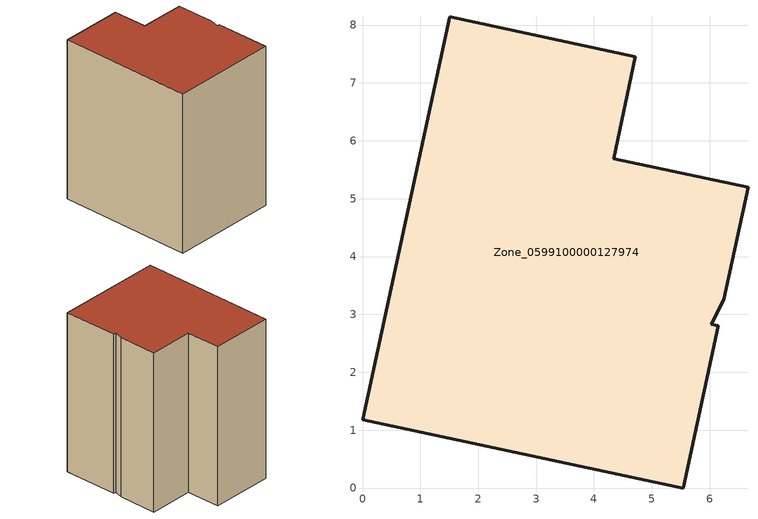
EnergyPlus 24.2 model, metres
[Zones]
Zone_0599100000127974
 floor ground (C_G): 0,1.18 1.51,8.14 4.71,7.45 4.34,5.69 6.66,5.2 6.24,3.25 6.03,2.83 6.14,2.81 5.54,0 z0
 wall outside (C_F): 1.51,8.14 0,1.18 5.54,0 6.14,2.81 6.03,2.83 6.24,3.25 6.66,5.2 4.34,5.69 4.71,7.45 1.51,8.14 z0:8.5
 roof outside (C_R): 5.54,0 6.14,2.81 6.03,2.83 6.24,3.25 6.66,5.2 4.34,5.69 4.71,7.45 1.51,8.14 0,1.18 z8.5
[BUILDING]
Pand.0599100000127974: North Axis=0; Terrain=City; Loads Convergence Tolerance Value=0.04; Temperature Convergence Tolerance Value=0.4; Solar Distribution=FullExterior; Maximum Number of Warmup Days=25; Minimum Number of Warmup Days=1
[Site:Location]
Rotterdam.The.Hague.AP_ZH_NLD Design_Conditions: Latitude=51.96; Longitude=4.45; Time Zone=1; Elevation=-4.5
[SITE:GROUNDTEMPERATURE:BUILDINGSURFACE]
18, 18, 18, 18, 18, 18, 18, 18, 18, 18, 18, 18
[MATERIAL] Thermal Absorptance=0.9; Solar Absorptance=0.7; Visible Absorptance=0.7
Name | Roughness | Thickness | Conductivity | Density | Specific Heat
G.TC.1975-1991 | MediumSmooth | 0.15 | 0.288461 | 540 | 1210
F.TC.1975-1991 | Rough | 0.3 | 0.230769 | 1920 | 840
R.TC.1975-1991 | MediumRough | 0.2 | 0.153846 | 1500 | 1000
[CONSTRUCTION]
C_G: G.TC.1975-1991
C_F: F.TC.1975-1991
C_R: R.TC.1975-1991
[ZONE]
Zone_0599100000127974: Type=1; Multiplier=1; Ceiling Height=Autocalculate; Volume=Autocalculate; Floor Area=autocalculate; Part of Total Floor Area=Yes
[ZONEINFILTRATION:DESIGNFLOWRATE]
Infil_Zone_0599100000127974: Zone or ZoneList or Space or SpaceList=Zone_0599100000127974; Schedule=AlwaysOn; Design Flow Rate Calculation Method=Flow/Area; Flow Rate per Floor Area=0.003; Constant Term Coefficient=1; Temperature Term Coefficient=0; Velocity Term Coefficient=0; Velocity Squared Term Coefficient=0
[HVACTEMPLATE:ZONE:IDEALLOADSAIRSYSTEM]
Zone_0599100000127974: Maximum Heating Supply Air Temperature=50; Minimum Cooling Supply Air Temperature=13; Maximum Heating Supply Air Humidity Ratio=0.0156; Minimum Cooling Supply Air Humidity Ratio=0.0077; Heating Limit=NoLimit; Cooling Limit=NoLimit; Dehumidification Control Type=ConstantSensibleHeatRatio; Cooling Sensible Heat Ratio=0.7; Dehumidification Setpoint=60; Humidification Control Type=None; Humidification Setpoint=30; Outdoor Air Method=None; Outdoor Air Flow Rate per Person=0.00944; Outdoor Air Flow Rate per Zone Floor Area=0; Outdoor Air Flow Rate per Zone=0; Demand Controlled Ventilation Type=None; Outdoor Air Economizer Type=NoEconomizer; Heat Recovery Type=None; Sensible Heat Recovery Effectiveness=0.7; Latent Heat Recovery Effectiveness=0.65
[ZONECONTROL:THERMOSTAT]
ThermostatControl_Zone_0599100000127974: Zone or ZoneList=Zone_0599100000127974; Control Type Schedule=DualSetpointControlType; Control 1=Thermostat_Zone_0599100000127974; Temperature Difference Between Cutout And Setpoint=0
[THERMOSTATSETPOINT:DUALSETPOINT]
Thermostat_Zone_0599100000127974: Heating Setpoint Temperature Schedule=HeatingSetpoint_Zone_0599100000127974; Cooling Setpoint Temperature Schedule=CoolingSetpoint_Zone_0599100000127974
[SCHEDULE:COMPACT]
HeatingSetpoint_Zone_0599100000127974: Through: 12/31, For: AllDays, Until: 24:00, 21
CoolingSetpoint_Zone_0599100000127974: Through: 12/31, For: AllDays, Until: 24:00, 24
DualSetpointControlType: Through: 12/31, For: AllDays, Until: 24:00, 4
AlwaysOn: Through: 12/31, For: AllDays, Until: 24:00, 1
